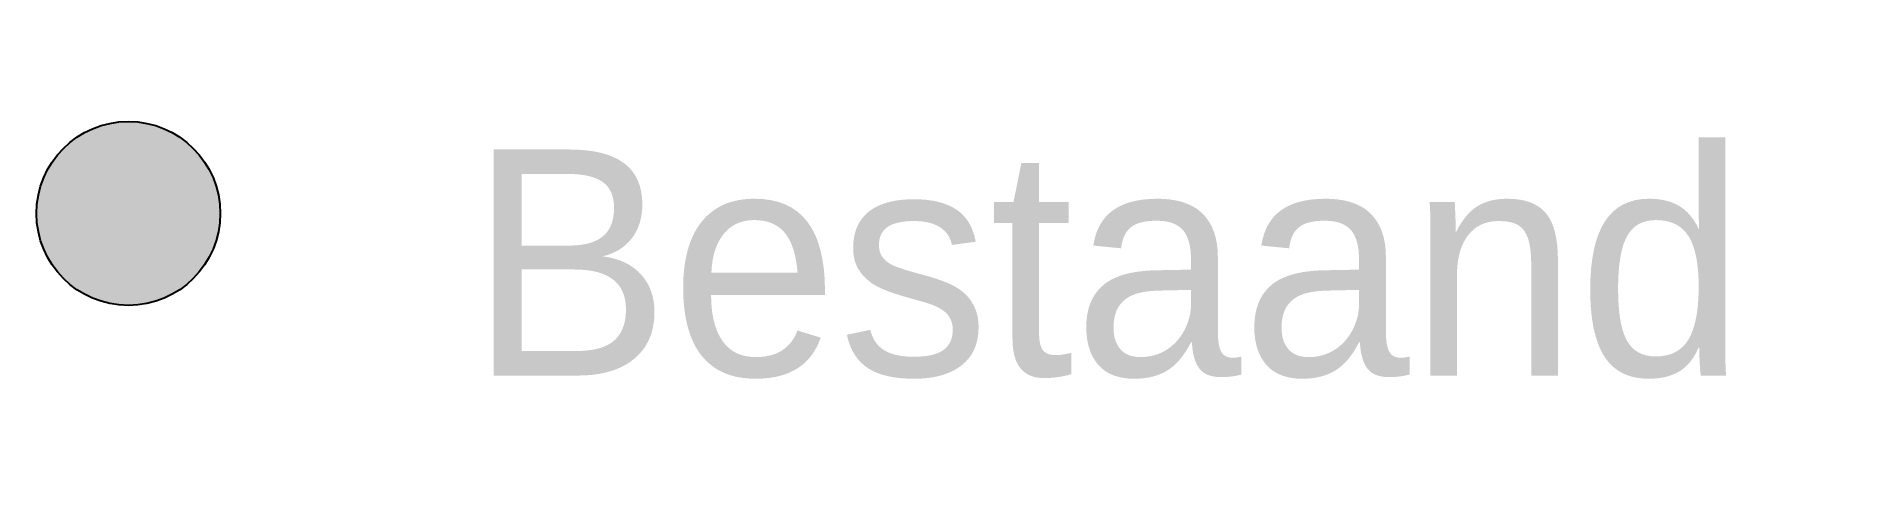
# Model space of a CAD drawing. Extents: x 19.69 to 25.74, y -0.91 to 0.59.
import ezdxf
from ezdxf.enums import TextEntityAlignment as Align

# ---------------------------------------------------------------- set-up
doc = ezdxf.new("R2018")
doc.units = 0
doc.header["$MEASUREMENT"] = 0
doc.layers.add('01 - Bestaande kabel', color=125, linetype='Continuous', lineweight=0)
doc.styles.add('TECHBASE_ARIAL_NOVA_LIGHT', font='ArialNova-Light.ttf')

# ---------------------------------------------------------------- blocks, each defined once
blk = doc.blocks.new('TB_BESTAANDE MOF__40955691265E_17C99F20_ANL1_BLACK_CONT7_1_TEXT1_H075')
at = {"layer": '01 - Bestaande kabel', "transparency": 33554687}
h = blk.add_hatch(color=256, dxfattribs=at)
h.dxf.hatch_style = 1
edge = h.paths.add_edge_path()
edge.add_arc((0, 0), 0.305, 0, 360)
at = {"color": 7, "linetype": 'Continuous'}
blk.add_circle((0, 0), 0.305, dxfattribs=at)
at = {"color": 7, "style": 'TECHBASE_ARIAL_NOVA_LIGHT'}
blk.add_attdef('MOF_TEKST', text='', height=0.75, dxfattribs=at).set_placement((1.1302, 0.2122), align=Align.TOP_LEFT)

msp = doc.modelspace()

# ---------------------------------------------------------------- block references
ref = msp.add_blockref('TB_BESTAANDE MOF__40955691265E_17C99F20_ANL1_BLACK_CONT7_1_TEXT1_H075', (20, 0))
lines = msp.add_mtext('Bestaand', dxfattribs={"color": 7, "insert": (21.1302, 0.2122), "char_height": 0.75, "attachment_point": 1, "style": 'TECHBASE_ARIAL_NOVA_LIGHT', "bg_fill": 3, "box_fill_scale": 1.5, "bg_fill_color": 256, "bg_fill_transparency": 0})
ref.add_attrib('MOF_TEKST', '', (21.1302, 0.2122)).embed_mtext(lines)

doc.saveas('drawing.dxf')
